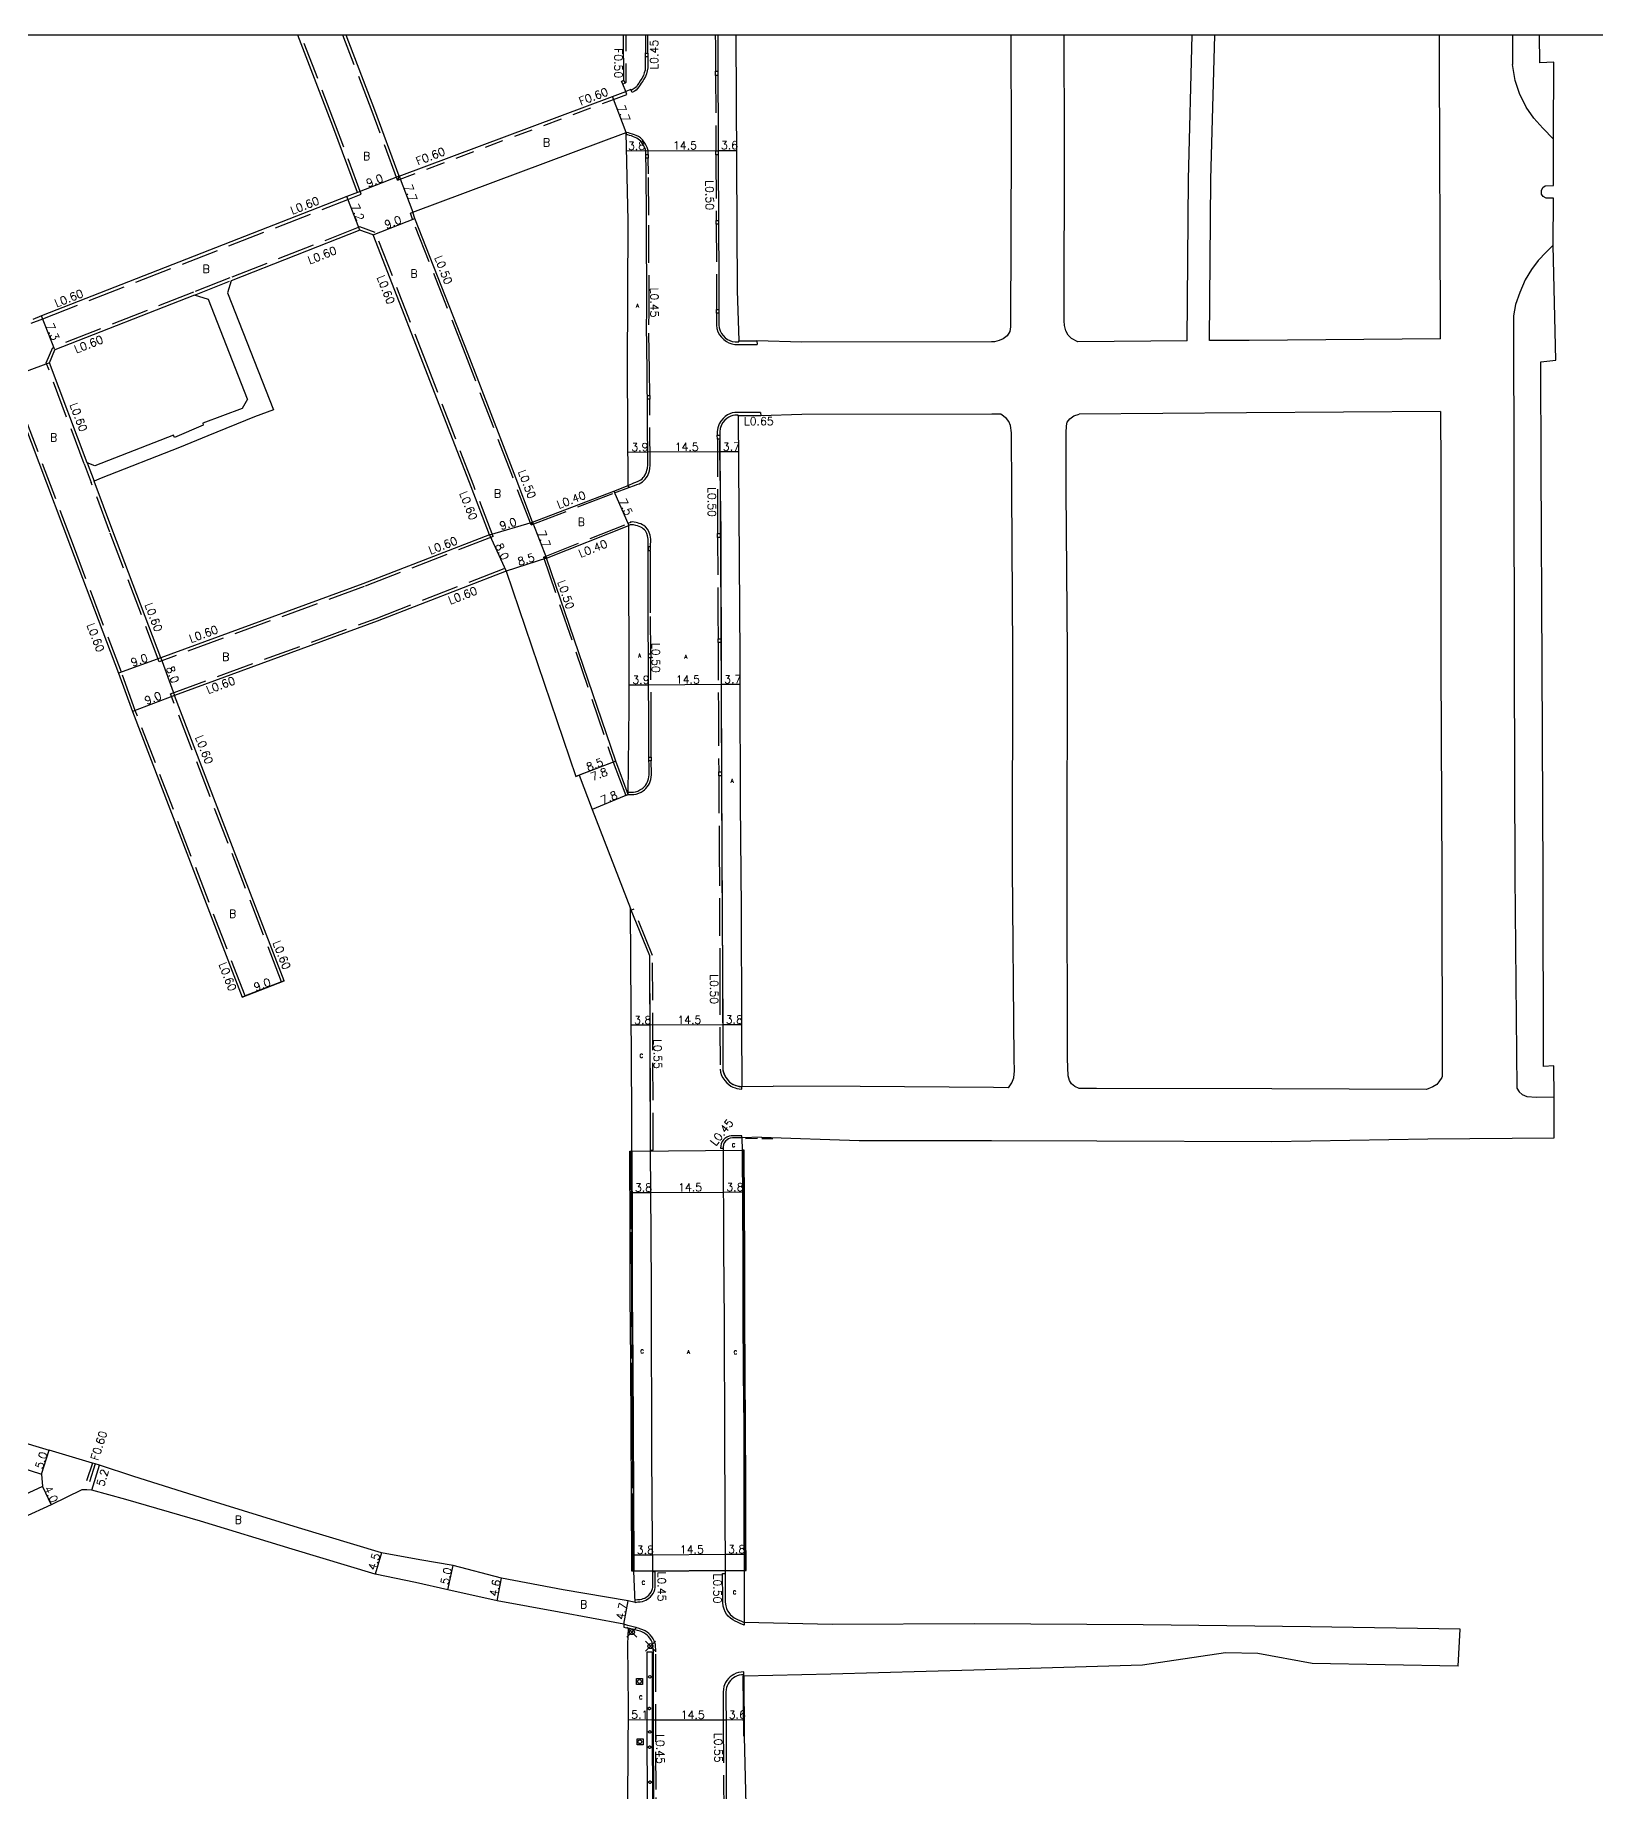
# Model space of a CAD drawing. Header units: metres. Extents: x -800 to 0, y -111000 to -110400.
# Drawn here: x -594.4 to -282.3, y -110751.3 to -110400 of the extents above; entities that cross this region are included whole.
import ezdxf

# ---------------------------------------------------------------- set-up
doc = ezdxf.new("R2010")
doc.units = ezdxf.units.M
doc.header["$LTSCALE"] = 2.5
doc.header["$PDMODE"] = 35
doc.header["$PDSIZE"] = 1
doc.linetypes.add('22320', pattern=[2.5, 1.5, -1])
doc.linetypes.add('22330', pattern=[4, 3, -1])
for name, color, linetype in [('2101000', 7, 'Continuous'), ('2101001', 8, 'Continuous'), ('2102000', 4, 'Continuous'), ('2203000', 1, 'Continuous'), ('2213000', 3, 'Continuous'), ('2227000', 1, 'Continuous'), ('2227100', 7, 'Continuous'), ('2232000', 120, '22320'), ('2233000', 120, '22330'), ('2235000', 4, 'Continuous'), ('2236000', 3, 'Continuous'), ('2236100', 7, 'Continuous'), ('2238000', 3, 'Continuous'), ('2239000', 3, 'Continuous'), ('6131000', 11, 'Continuous'), ('6132000', 60, '61320'), ('6165200', 100, 'Continuous'), ('9107000', 139, 'Continuous'), ('9201100', 215, 'Continuous'), ('9201500', 222, 'Continuous'), ('9202100', 82, 'Continuous'), ('9202200', 82, 'Continuous'), ('9203500', 155, 'Continuous'), ('999', 7, 'Continuous')]:
    doc.layers.add(name, color=color, linetype=linetype)
doc.layers.add('9301100', color=1, linetype='Continuous', lineweight=30)
doc.styles.add('Dm_Anotation', font='txt.shx', dxfattribs={"bigfont": 'pscdm.shx'})
doc.linetypes.add('61320', pattern='A,0,[3,dmdr.shx,S=0.25,R=0,X=0,Y=0],1.5,[3,dmdr.shx,S=0.25,R=0,X=0,Y=0]', length=1.5)

# ---------------------------------------------------------------- blocks, each defined once
blk = doc.blocks.new('223900')
blk.add_lwpolyline([(-0.22, -0.37), (-0.44, -0.3), (-0.47, -0.27), (-0.48, -0.24), (-0.44, 0.01), (-0.48, 0.23), (-0.47, 0.27), (-0.45, 0.29), (-0.21, 0.38), (-0.04, 0.53), (0, 0.54), (0.03, 0.53), (0.22, 0.37), (0.44, 0.3), (0.47, 0.27), (0.48, 0.24), (0.44, -0.01), (0.48, -0.23), (0.47, -0.27), (0.45, -0.29), (0.21, -0.38), (0.04, -0.53), (0, -0.54), (-0.03, -0.53)], close=True)
blk = doc.blocks.new('223800')
at = {"color": 0}
blk.add_circle((0, 0), 0.75, dxfattribs=at)

msp = doc.modelspace()

# ---------------------------------------------------------------- linework, layer by layer
at = {"layer": '2101000'}
for points in [[(-529.99, -110431.46), (-534.89, -110418.21), (-541.9, -110400)], [(-521.6, -110428.2), (-526.47, -110415.03), (-532.26, -110400)], [(-476.31, -110411.29), (-476.91, -110409.81), (-477.18, -110409.27), (-476.73, -110409.04), (-476.75, -110400)], [(-454.31, -110400), (-454.03, -110451.03), (-453.69, -110461.16), (-450.07, -110461.16)], [(-521.6, -110428.2), (-478.95, -110412.28), (-476.31, -110411.29)], [(-518.92, -110435.42), (-476.22, -110419.48)], [(-475.84, -110490.06), (-475.99, -110466.77), (-475.85, -110437.12), (-476.22, -110419.48)], [(-529.99, -110431.46), (-532.12, -110432.29), (-593.14, -110456.15), (-594.89, -110456.83)], [(-494.94, -110497.37), (-498.66, -110487.65), (-507.86, -110463.81), (-518.47, -110436.65), (-518.92, -110435.42)], [(-529.5, -110439), (-555.25, -110449.11)], [(-503.58, -110499.89), (-507.26, -110490.35), (-516.27, -110467.01), (-526.86, -110439.92), (-529.5, -110439)], [(-562.53, -110451.97), (-590.47, -110462.94)], [(-584.05, -110485.53), (-591.59, -110465.51), (-590.47, -110462.94)], [(-600.87, -110466.42), (-600.01, -110468.68), (-587.35, -110502.28), (-577.75, -110527.6), (-574.96, -110535.27), (-563.76, -110564.43), (-553, -110592.35)], [(-449.31, -110476.15), (-453.82, -110476.14), (-453.51, -110524.32), (-453.49, -110529.86), (-453.42, -110553.58), (-453.22, -110574.58), (-453.14, -110597.89), (-453.08, -110610.22), (-446.82, -110610.19)], [(-569.29, -110524.52), (-578.91, -110499.16), (-582.66, -110489.22)], [(-494.94, -110497.37), (-478.7, -110491.16), (-475.84, -110490.06)], [(-503.58, -110499.89), (-528.88, -110509.69), (-569.29, -110524.52)], [(-492.16, -110504.56), (-475.7, -110498.04)], [(-475.83, -110551.83), (-475.66, -110534.26), (-475.7, -110498.04)], [(-475.83, -110551.83), (-478.33, -110545.21), (-492.16, -110504.56)], [(-500.25, -110507.16), (-526.05, -110517.18), (-566.56, -110532.04)], [(-500.25, -110507.16), (-486.27, -110548.24), (-485.62, -110548), (-483.03, -110554.84), (-475.34, -110574.62)], [(-544.6, -110589.11), (-555.28, -110561.41), (-566.56, -110532.04)], [(-475.12, -110615.37), (-475.34, -110574.62)], [(-474.4, -110713.38), (-474.7, -110707.15), (-474.78, -110691.11), (-474.84, -110679.19), (-474.88, -110665.1), (-475.01, -110652.08), (-475.06, -110639.02), (-475.11, -110623.14), (-475.12, -110615.37)], [(-449.19, -110620.37), (-453.13, -110620.5), (-453.05, -110622.97), (-453.04, -110623.32), (-452.98, -110633.52), (-452.92, -110644.64), (-452.88, -110655.92), (-452.85, -110667.46), (-452.73, -110678.14), (-452.67, -110689.69), (-452.68, -110698.99), (-452.66, -110706.86), (-452.66, -110707.02), (-452.61, -110717.43)], [(-631.85, -110676.54), (-631.34, -110676.22), (-630.94, -110676.76), (-624.76, -110673.42), (-623.22, -110673.32), (-621.34, -110673.41), (-617.68, -110674.75), (-606.85, -110678.25), (-598.52, -110680.89), (-591.65, -110682.97)], [(-474.4, -110713.38), (-475.85, -110713.11), (-488.85, -110710.88), (-501.15, -110708.55), (-510.81, -110705.99), (-517.5, -110704.87), (-525.16, -110703.45), (-541.73, -110698.47), (-560.08, -110692.82), (-574.68, -110688.24), (-581.54, -110685.97), (-582.42, -110685.71), (-582.99, -110685.53), (-591.65, -110682.97)], [(-599.97, -110685.57), (-593.13, -110687.74)], [(-583.08, -110690.94), (-584.1, -110690.9), (-584.72, -110690.87), (-585.08, -110690.85), (-591.25, -110693.85), (-602.36, -110698.92), (-618.43, -110706.62), (-625.66, -110710.2), (-642.35, -110718.78), (-658, -110726.41), (-665.21, -110730.17), (-672.93, -110734.14)], [(-593.13, -110687.74), (-592.97, -110690.24), (-603.98, -110695.26), (-620.36, -110702.89)], [(-476.73, -110717.73), (-489.62, -110715.32), (-502.05, -110713.06), (-511.91, -110710.87), (-518.34, -110709.44), (-526.44, -110707.77), (-543.06, -110702.77), (-561.36, -110697.13), (-576.31, -110692.83), (-583.08, -110690.94)], [(-476.73, -110717.73), (-476.71, -110718.34), (-475.86, -110718.53), (-475.96, -110721.72), (-475.85, -110734.29), (-475.94, -110752.76), (-475.75, -110782.06), (-476.12, -110794.66), (-475.93, -110912.05)], [(-309.43, -110718.72), (-339.37, -110718.28), (-372.85, -110717.89), (-406.56, -110717.68), (-435.06, -110717.78), (-452.61, -110717.43)], [(-309.81, -110726.14), (-339.03, -110725.58), (-349.91, -110723.59), (-356.39, -110723.46), (-372.98, -110725.97), (-406.71, -110726.94), (-435.3, -110727.71), (-452.69, -110728.14)], [(-452.69, -110728.14), (-452.6, -110740.21), (-452.25, -110756.61), (-452.28, -110777.56), (-452.35, -110790.19), (-452.22, -110828.7), (-451.92, -110880.55), (-451.63, -110914.25), (-451.32, -110914.23), (-451.29, -110915.98), (-448.71, -110917.33), (-448.52, -110935.2), (-451.46, -110936.59), (-451.45, -110938.24), (-451.42, -110947.69), (-451.24, -110962.54), (-451.15, -110978.46), (-451.02, -110993.15), (-451.19, -110994.41), (-451.13, -110996.41), (-451.32, -110996.4), (-451.45, -110999.11), (-451.44, -111000)]]:
    msp.add_lwpolyline(points, dxfattribs=at)
at = {"layer": '2101001'}
for points in [[(-544.6, -110589.11), (-545.16, -110589.33), (-552.44, -110592.13), (-553, -110592.35)], [(-309.81, -110726.14), (-309.43, -110718.72)]]:
    msp.add_lwpolyline(points, dxfattribs=at)
at = {"layer": '2102000'}
for points in [[(-399.32, -110400), (-399.26, -110421.59), (-399.35, -110458.33), (-399.48, -110459.23), (-400.03, -110460.16), (-400.8, -110460.71), (-401.65, -110461.09), (-402.55, -110461.31)], [(-364.06, -110461.13), (-385.89, -110461.3), (-387.14, -110460.67), (-387.86, -110459.99), (-388.29, -110459.14), (-388.58, -110458.08), (-388.66, -110457.15), (-388.57, -110421.07), (-388.63, -110400)], [(-364.06, -110461.13), (-363.79, -110428.78), (-363, -110400)], [(-359.56, -110461.09), (-359.29, -110428.84), (-358.5, -110400)], [(-313.37, -110460.76), (-313.38, -110457.6), (-313.58, -110405.9), (-313.59, -110400)], [(-290.76, -110420.82), (-290.76, -110420.37), (-290.71, -110405.4), (-293.53, -110405.55), (-293.54, -110400)], [(-290.78, -110430.08), (-290.76, -110420.82)], [(-290.79, -110432.59), (-292.22, -110432.57), (-292.85, -110432.27), (-293.15, -110431.79), (-293.15, -110431.1), (-292.9, -110430.47), (-292.45, -110430.11), (-290.78, -110430.08)], [(-290.81, -110442.02), (-290.79, -110432.59)], [(-449.19, -110620.37), (-429.64, -110621.01), (-403.19, -110621.01), (-382.08, -110621.07), (-347.07, -110621.24), (-315.88, -110620.72), (-290.64, -110620.49), (-290.66, -110612.3), (-290.68, -110606.12), (-292.75, -110606.22), (-292.86, -110568.18), (-293.06, -110526.26), (-293.22, -110486.52), (-293.32, -110465.3), (-290.29, -110464.99), (-290.81, -110442.07), (-290.81, -110442.02)], [(-555.25, -110449.11), (-555.96, -110451.55), (-546.79, -110474.9), (-550.55, -110476.35), (-559.9, -110480.1), (-565.56, -110482.46), (-581.26, -110488.61), (-582.66, -110489.22)], [(-551.95, -110472.78), (-559.76, -110452.89), (-562.53, -110451.97)], [(-402.55, -110461.31), (-403.14, -110461.31), (-441.12, -110461.39), (-450.07, -110461.16)], [(-313.37, -110460.76), (-351.62, -110461.03), (-359.56, -110461.09)], [(-551.95, -110472.78), (-553.04, -110474.68), (-560.92, -110477.56), (-560.81, -110477.99), (-566.57, -110480.43), (-566.78, -110479.96), (-582.48, -110486.11), (-584.05, -110485.53)], [(-401.3, -110475.81), (-403.12, -110475.81), (-441.13, -110475.89), (-449.31, -110476.15)], [(-399.77, -110610.48), (-399.07, -110609.49), (-398.73, -110608.51), (-398.56, -110607.11), (-398.63, -110604.71), (-398.95, -110566.59), (-398.92, -110523.42), (-399.13, -110491.1), (-399.14, -110479.52), (-399.36, -110478.07), (-399.69, -110477.26), (-400.16, -110476.67), (-401.3, -110475.81)], [(-313.35, -110475.26), (-313.33, -110486.63), (-313.27, -110526.11), (-313.13, -110568.17), (-313.03, -110608.26), (-313.08, -110608.42), (-313.68, -110609.31), (-314.1, -110609.81), (-314.91, -110610.32), (-316.15, -110610.85), (-347.07, -110610.69), (-382.17, -110610.63), (-385.63, -110610.6), (-386.49, -110610.26), (-387.17, -110609.7), (-387.59, -110609.02), (-387.84, -110608.09), (-387.96, -110604.69), (-388.02, -110566.57), (-387.99, -110523.36), (-388.2, -110491.02), (-388.21, -110479.52), (-388.17, -110478.14), (-388, -110477.4), (-387.48, -110476.72), (-386.72, -110476.12), (-385.66, -110475.8)], [(-313.35, -110475.26), (-352.15, -110475.54), (-385.66, -110475.8)], [(-399.77, -110610.48), (-402.79, -110610.45), (-429.44, -110610.25), (-446.82, -110610.19)]]:
    msp.add_lwpolyline(points, dxfattribs=at)
at = {"layer": '2203000'}
for points in [[(-475.09, -110707.16), (-475.18, -110691.09), (-475.22, -110679.19), (-475.29, -110665.11), (-475.42, -110652.08), (-475.43, -110639.01), (-475.52, -110623.14), (-475.11, -110623.14), (-475.06, -110639.02), (-475.01, -110652.08), (-474.88, -110665.1), (-474.84, -110679.19), (-474.78, -110691.11), (-474.7, -110707.15)], [(-453.05, -110622.97), (-453.04, -110623.32), (-452.98, -110633.52), (-452.92, -110644.64), (-452.88, -110655.92), (-452.85, -110667.46), (-452.73, -110678.14), (-452.67, -110689.69), (-452.68, -110698.99), (-452.66, -110706.86), (-452.66, -110707.02), (-452.61, -110707.02), (-452.26, -110707.02), (-452.26, -110706.86), (-452.28, -110698.99), (-452.28, -110689.68), (-452.34, -110678.13), (-452.45, -110667.46), (-452.48, -110655.91), (-452.53, -110644.64), (-452.59, -110633.52), (-452.65, -110623.32), (-452.66, -110622.96)]]:
    msp.add_lwpolyline(points, close=True, dxfattribs=at)
at = {"layer": '2213000'}
for points in [[(-472.37, -110400), (-472.37, -110400.41), (-472.4, -110406.53), (-472.46, -110407.01), (-472.6, -110407.52), (-472.79, -110408.06), (-473.11, -110408.68), (-473.42, -110409.16), (-473.69, -110409.6), (-473.94, -110409.97), (-474.19, -110410.33), (-474.41, -110410.55), (-474.6, -110410.69), (-474.8, -110410.83), (-475.21, -110411.06), (-475.28, -110410.9), (-476.31, -110411.29)], [(-457.92, -110400), (-457.91, -110401.89), (-457.81, -110425.14), (-457.69, -110449.08), (-457.71, -110457.99), (-457.61, -110458.55), (-457.42, -110459.13), (-457.15, -110459.64), (-456.81, -110460.08), (-456.4, -110460.5), (-455.94, -110460.85), (-455.49, -110461.09), (-455.01, -110461.26), (-454.43, -110461.35), (-453.7, -110461.36), (-453.69, -110461.16)], [(-298.98, -110400), (-298.97, -110405.89)], [(-290.76, -110420.82), (-292.93, -110418.6), (-294.73, -110416.58), (-296.2, -110414.38), (-297.54, -110411.65), (-298.44, -110409.07), (-298.97, -110405.89)], [(-475.84, -110490.06), (-474.71, -110489.55), (-474.3, -110489.38), (-473.85, -110489.21), (-473.55, -110489.08), (-473.27, -110488.9), (-473.06, -110488.72), (-472.84, -110488.46), (-472.64, -110488.23), (-472.44, -110487.92), (-472.17, -110487.35), (-472.07, -110487.01), (-471.99, -110486.58), (-471.93, -110485.94), (-472.02, -110467.12), (-472.14, -110457.95), (-472.08, -110455.52), (-472.16, -110435.98), (-472.24, -110427.72), (-472.31, -110423.13), (-472.46, -110422.65), (-472.69, -110422.14), (-472.86, -110421.84), (-473.16, -110421.4), (-473.32, -110421.23), (-473.54, -110421), (-473.83, -110420.79), (-474.12, -110420.61), (-474.44, -110420.44), (-474.77, -110420.31), (-475.16, -110420.15), (-475.54, -110420.05), (-475.88, -110419.96), (-476.21, -110419.94)], [(-290.81, -110442.02), (-292.22, -110443.42), (-293.81, -110445.06), (-295.14, -110446.89), (-296.41, -110448.9), (-297.53, -110451.45), (-298.35, -110453.85), (-298.77, -110456.16), (-298.77, -110457.59), (-298.72, -110486.62), (-298.66, -110526.1), (-298.52, -110568.16), (-298.12, -110610.57), (-297.65, -110611.29), (-297.03, -110611.8), (-296.07, -110612.22), (-294.18, -110612.35), (-290.66, -110612.3)], [(-453.82, -110476.14), (-453.82, -110475.96), (-454.47, -110475.97), (-454.9, -110476.03), (-455.31, -110476.17), (-455.69, -110476.36), (-456.12, -110476.66), (-456.5, -110477), (-456.87, -110477.47), (-457.18, -110477.94), (-457.4, -110478.65), (-457.51, -110479.31), (-457.46, -110494.98), (-457.33, -110515.61), (-457.25, -110534.61), (-457.1, -110562.57), (-456.96, -110588.39), (-456.92, -110606.71), (-456.82, -110607.22), (-456.64, -110607.85), (-456.44, -110608.23), (-456.1, -110608.73), (-455.73, -110609.15), (-455.4, -110609.43), (-455.03, -110609.69), (-454.65, -110609.88), (-454.3, -110610.02), (-453.97, -110610.1), (-453.54, -110610.19), (-453.08, -110610.22)], [(-457.49, -110479.08), (-457.55, -110482.99), (-457.32, -110499.25), (-457.23, -110529.35), (-457.08, -110566.32), (-456.93, -110597.92), (-456.89, -110607.02), (-456.62, -110607.73), (-456.24, -110608.53), (-455.56, -110609.34), (-454.84, -110609.85), (-453.61, -110610.2), (-453.08, -110610.2)], [(-475.82, -110551.38), (-474.77, -110551.37), (-474.36, -110551.3), (-473.89, -110551.16), (-473.47, -110550.94), (-473.11, -110550.73), (-472.89, -110550.55), (-472.62, -110550.29), (-472.39, -110550.03), (-472.19, -110549.74), (-472.02, -110549.46), (-471.9, -110549.1), (-471.78, -110548.69), (-471.69, -110548.32), (-471.66, -110547.91), (-471.66, -110547.71), (-471.69, -110543.15), (-471.69, -110538.92), (-471.83, -110515.52), (-471.82, -110510.67), (-471.86, -110500.79), (-471.89, -110500.46), (-471.95, -110500.12), (-472.13, -110499.63), (-472.36, -110499.14), (-472.54, -110498.91), (-472.8, -110498.7), (-473.05, -110498.52), (-473.33, -110498.37), (-473.61, -110498.24), (-473.94, -110498.12), (-474.31, -110498.03), (-474.75, -110497.94), (-475.09, -110497.91), (-475.4, -110497.93), (-475.7, -110498.04)], [(-474.43, -110712.87), (-473.94, -110712.83), (-473.5, -110712.78), (-473.08, -110712.72), (-472.81, -110712.64), (-472.49, -110712.52), (-472.22, -110712.37), (-472, -110712.2), (-471.69, -110711.94), (-471.47, -110711.67), (-471.25, -110711.36), (-471.08, -110711.01), (-470.97, -110710.69), (-470.92, -110710.38), (-470.88, -110709.98), (-470.89, -110707.27), (-471, -110693.72), (-471.07, -110682.73), (-471.08, -110673.61), (-471.14, -110663.12), (-471.19, -110650.88), (-471.24, -110639.91), (-471.35, -110622.98), (-471.53, -110584.08), (-475.34, -110574.62)], [(-453.13, -110620.5), (-454.97, -110620.48), (-455.42, -110620.57), (-455.75, -110620.72), (-456.06, -110620.89), (-456.35, -110621.17), (-456.62, -110621.5), (-456.76, -110621.85), (-456.82, -110622.27), (-456.85, -110622.56), (-456.74, -110642.53), (-456.65, -110657.32), (-456.55, -110681.31), (-456.44, -110707.61), (-456.42, -110713.32), (-456.31, -110714.05), (-456.15, -110714.59), (-455.95, -110715.05), (-455.72, -110715.44), (-455.44, -110715.78), (-455.06, -110716.15), (-454.62, -110716.46), (-454.2, -110716.67), (-453.8, -110716.89), (-453.33, -110717.11), (-452.61, -110717.43)], [(-470.69, -110759.9), (-470.72, -110750.79), (-470.78, -110741.25), (-470.79, -110723.28), (-470.87, -110722.26), (-470.96, -110721.75), (-471.05, -110721.37), (-471.26, -110720.92), (-471.47, -110720.54), (-471.75, -110720.2), (-472.01, -110719.96), (-472.29, -110719.74), (-472.67, -110719.51), (-473.07, -110719.31), (-473.44, -110719.16), (-473.94, -110719), (-474.41, -110718.87), (-475.86, -110718.53)], [(-452.69, -110728.14), (-452.69, -110727.87), (-453.19, -110727.87), (-453.65, -110727.96), (-454, -110728.09), (-454.42, -110728.27), (-454.75, -110728.45), (-455.1, -110728.72), (-455.36, -110728.99), (-455.62, -110729.32), (-455.85, -110729.67), (-456.03, -110730.06), (-456.16, -110730.39), (-456.24, -110730.81), (-456.28, -110731.36), (-456.29, -110732.11), (-456.25, -110737.95), (-456.21, -110748.19), (-456.16, -110758.6)]]:
    msp.add_lwpolyline(points, dxfattribs=at)
at = {"layer": '2227000'}
for points in [[(-472.14, -110457.95), (-472.08, -110455.52)], [(-471.39, -110613.99), (-471.53, -110584.08)], [(-470.88, -110709.98), (-470.89, -110707.27), (-471, -110693.72), (-471.07, -110682.73), (-471.08, -110673.61), (-471.14, -110663.12), (-471.19, -110650.88), (-471.24, -110639.91), (-471.35, -110622.98), (-471.36, -110619.56)], [(-456.82, -110622.27), (-456.85, -110622.56), (-456.74, -110642.53), (-456.65, -110657.32), (-456.55, -110681.31), (-456.44, -110707.61), (-456.42, -110713.32)], [(-470.78, -110738.8), (-470.79, -110723.28), (-470.84, -110722.65)], [(-456.28, -110731.36), (-456.29, -110732.11), (-456.25, -110737.95), (-456.21, -110748.19), (-456.16, -110758.6), (-456.13, -110769.97), (-455.92, -110784.91), (-455.9, -110785.65)]]:
    msp.add_lwpolyline(points, dxfattribs=at)
at = {"layer": '2227100'}
for p in [(-475.07, -110719.34, 4.1), (-471.39, -110722.14, 4.08)]:
    msp.add_point(p, dxfattribs=at)
at = {"layer": '2232000'}
for points in [[(-476.42, -110409.56), (-476.21, -110409.43), (-476.22, -110400)], [(-521.95, -110428.97), (-478.74, -110412.84), (-476.1, -110411.85), (-476.31, -110411.29)], [(-521.6, -110428.2), (-521.95, -110428.97)], [(-582.99, -110685.53), (-584.72, -110690.87)], [(-582.42, -110685.71), (-584.1, -110690.9)]]:
    msp.add_lwpolyline(points, dxfattribs=at)
at = {"layer": '2233000'}
for points in [[(-529.22, -110431.8), (-534.33, -110418), (-541.26, -110400)], [(-521.95, -110428.97), (-527.03, -110415.24), (-532.9, -110400)], [(-471.92, -110403.6), (-471.91, -110400.41), (-471.91, -110400)], [(-458.4, -110400), (-458.39, -110401.89), (-458.37, -110407.23)], [(-471.92, -110404.34), (-471.93, -110406.56), (-472.01, -110407.15), (-472.18, -110407.75), (-472.37, -110408.24), (-472.7, -110408.8), (-472.93, -110409.23), (-473.21, -110409.63), (-473.42, -110409.97), (-473.68, -110410.31), (-473.98, -110410.69), (-474.22, -110410.98), (-474.56, -110411.23), (-475.03, -110411.49), (-475.21, -110411.06)], [(-458.36, -110408.07), (-458.3, -110423.15)], [(-471.85, -110423.85), (-471.86, -110423.06), (-472.03, -110422.5), (-472.28, -110421.93), (-472.47, -110421.6), (-472.8, -110421.12), (-472.99, -110420.91), (-473.38, -110420.55), (-473.79, -110420.28), (-474.26, -110420.06), (-474.54, -110419.95), (-474.95, -110419.8), (-475.42, -110419.65), (-475.79, -110419.55), (-476.22, -110419.48), (-476.21, -110419.94)], [(-458.29, -110423.95), (-458.29, -110425.14), (-458.23, -110437.08)], [(-471.52, -110472.04), (-471.56, -110467.11), (-471.69, -110457.95), (-471.63, -110455.53), (-471.7, -110435.98), (-471.79, -110427.72), (-471.84, -110424.61)], [(-595.24, -110457.61), (-592.92, -110456.71), (-531.9, -110432.85), (-529.22, -110431.8)], [(-495.26, -110497.92), (-499.12, -110487.83), (-508.32, -110463.99), (-518.94, -110436.82), (-519.39, -110435.6), (-518.92, -110435.42)], [(-458.22, -110437.8), (-458.17, -110449.08), (-458.18, -110454.85)], [(-529.51, -110438.36), (-555.47, -110448.55)], [(-502.8, -110500.23), (-506.7, -110490.14), (-515.71, -110466.79), (-526.4, -110439.45), (-529.51, -110438.36)], [(-555.47, -110448.55), (-562.75, -110451.41)], [(-562.75, -110451.41), (-590.92, -110462.48)], [(-562.53, -110451.97), (-555.25, -110449.11)], [(-458.18, -110455.6), (-458.19, -110458.02), (-458.11, -110458.65), (-457.88, -110459.33), (-457.57, -110459.91), (-457.19, -110460.4), (-456.72, -110460.88), (-456.19, -110461.27), (-455.69, -110461.54), (-455.13, -110461.74), (-454.47, -110461.85), (-453.71, -110461.87), (-450.04, -110461.86)], [(-552.44, -110592.13), (-563.2, -110564.21), (-574.4, -110535.06), (-577.19, -110527.39), (-586.79, -110502.07), (-599.45, -110468.47), (-600.31, -110466.2), (-602.98, -110459.2)], [(-584.61, -110485.74), (-592.23, -110465.5), (-590.92, -110462.48)], [(-450.07, -110461.16), (-450.04, -110461.86)], [(-475.84, -110490.06), (-475.69, -110490.44), (-474.54, -110490.03), (-474.11, -110489.86), (-473.66, -110489.69), (-473.31, -110489.53), (-472.96, -110489.31), (-472.69, -110489.08), (-472.45, -110488.79), (-472.23, -110488.54), (-471.99, -110488.16), (-471.7, -110487.53), (-471.57, -110487.13), (-471.48, -110486.65), (-471.42, -110485.97), (-471.51, -110472.79)], [(-449.34, -110475.48), (-453.83, -110475.47), (-454.5, -110475.48), (-455.01, -110475.55), (-455.5, -110475.71), (-455.94, -110475.94), (-456.43, -110476.27), (-456.86, -110476.66), (-457.27, -110477.18), (-457.63, -110477.73), (-457.88, -110478.54), (-458, -110479.27), (-458, -110479.99)], [(-449.34, -110475.48), (-449.31, -110476.15)], [(-457.99, -110480.81), (-457.97, -110495.01), (-457.95, -110499.65)], [(-584.61, -110485.74), (-583.22, -110489.43)], [(-584.05, -110485.53), (-582.66, -110489.22)], [(-569.64, -110525.29), (-579.48, -110499.37), (-583.22, -110489.43)], [(-495.26, -110497.92), (-478.56, -110491.54), (-475.69, -110490.44), (-475.84, -110490.06)], [(-494.94, -110497.37), (-495.26, -110497.92)], [(-492.76, -110504.36), (-475.85, -110497.66), (-475.71, -110497.62)], [(-471.37, -110502.33), (-471.33, -110500.77), (-471.35, -110500.39), (-471.44, -110499.98), (-471.63, -110499.43), (-471.9, -110498.86), (-472.39, -110498.31), (-472.68, -110498.08), (-472.98, -110497.89), (-473.3, -110497.75), (-473.62, -110497.64), (-473.94, -110497.53), (-474.26, -110497.45), (-474.6, -110497.37), (-474.89, -110497.35), (-475.17, -110497.36), (-475.44, -110497.42), (-475.41, -110497.51), (-475.71, -110497.62)], [(-502.8, -110500.23), (-528.66, -110510.26), (-569.64, -110525.29)], [(-457.94, -110500.44), (-457.87, -110515.62), (-457.85, -110520.7)], [(-492.76, -110504.36), (-478.8, -110545.38), (-476.29, -110552.02), (-475.83, -110551.83)], [(-492.76, -110504.36), (-492.16, -110504.56)], [(-471.3, -110523.73), (-471.34, -110515.52), (-471.34, -110510.67), (-471.37, -110503.07)], [(-567.34, -110531.69), (-526.26, -110516.62), (-500.47, -110506.6), (-500.25, -110507.16)], [(-457.84, -110521.45), (-457.79, -110534.62), (-457.72, -110547.31)], [(-471.2, -110544.36), (-471.21, -110543.15), (-471.21, -110538.91), (-471.29, -110524.52)], [(-545.16, -110589.33), (-555.84, -110561.62), (-567.34, -110531.69)], [(-475.83, -110551.83), (-474.71, -110551.85), (-474.25, -110551.77), (-473.7, -110551.61), (-473.24, -110551.37), (-472.84, -110551.13), (-472.57, -110550.91), (-472.27, -110550.63), (-472.01, -110550.33), (-471.78, -110550.01), (-471.58, -110549.66), (-471.43, -110549.25), (-471.31, -110548.82), (-471.21, -110548.39), (-471.18, -110547.93), (-471.18, -110547.72), (-471.2, -110545.14)], [(-457.71, -110548.08), (-457.64, -110562.58), (-457.49, -110588.39), (-457.46, -110606.76), (-457.34, -110607.35), (-457.14, -110608.05), (-456.9, -110608.5), (-456.53, -110609.05), (-456.11, -110609.53), (-455.73, -110609.85), (-455.31, -110610.15), (-454.87, -110610.37), (-454.46, -110610.53), (-454.09, -110610.63), (-453.61, -110610.72), (-453.12, -110610.75), (-453.08, -110610.75), (-453.08, -110610.22)], [(-471.35, -110622.98), (-470.81, -110622.97), (-470.96, -110584.07), (-474.7, -110574.8), (-475.19, -110575)], [(-544.6, -110589.11), (-545.16, -110589.33)], [(-553, -110592.35), (-552.44, -110592.13)], [(-453.13, -110620.5), (-453.13, -110620.07), (-454.8, -110620.07), (-455.22, -110620.08), (-455.64, -110620.16), (-456.09, -110620.35), (-456.47, -110620.61), (-456.76, -110620.92), (-457.02, -110621.26), (-457.23, -110621.67), (-457.33, -110622.1), (-457.36, -110622.53), (-456.85, -110622.56)], [(-474.4, -110713.38), (-473.91, -110713.31), (-473.45, -110713.25), (-472.98, -110713.19), (-472.65, -110713.09), (-472.28, -110712.95), (-471.96, -110712.76), (-471.7, -110712.57), (-471.36, -110712.28), (-471.09, -110711.96), (-470.84, -110711.6), (-470.64, -110711.19), (-470.51, -110710.8), (-470.45, -110710.44), (-470.41, -110710), (-470.42, -110707.26), (-470.89, -110707.27)], [(-452.61, -110717.43), (-452.61, -110717.95), (-453.41, -110717.59), (-453.96, -110717.36), (-454.41, -110717.13), (-454.88, -110716.9), (-455.39, -110716.54), (-455.81, -110716.13), (-456.14, -110715.74), (-456.41, -110715.29), (-456.63, -110714.77), (-456.82, -110714.15), (-456.9, -110713.42), (-456.93, -110712.78), (-456.95, -110707.61), (-456.44, -110707.61)], [(-470.2, -110777.45), (-470.19, -110765.81), (-470.21, -110759.9), (-470.25, -110750.79), (-470.31, -110741.25), (-470.32, -110723.27), (-470.36, -110721.8), (-470.66, -110721.09), (-470.84, -110720.7), (-471.08, -110720.27), (-471.41, -110719.87), (-471.7, -110719.6), (-472.02, -110719.35), (-472.45, -110719.09), (-472.88, -110718.88), (-473.28, -110718.72), (-473.8, -110718.55), (-474.32, -110718.4), (-475.89, -110718.01), (-476.73, -110717.73)], [(-452.69, -110727.87), (-452.71, -110727.3), (-453.25, -110727.32), (-453.79, -110727.42), (-454.21, -110727.57), (-454.67, -110727.78), (-455.05, -110727.99), (-455.46, -110728.3), (-455.78, -110728.63), (-456.07, -110729), (-456.34, -110729.4), (-456.54, -110729.85), (-456.69, -110730.23), (-456.79, -110730.73), (-456.83, -110731.33), (-456.84, -110732.11), (-456.8, -110737.95), (-456.76, -110748.19), (-456.71, -110758.61), (-456.69, -110769.97), (-456.58, -110777.43)]]:
    msp.add_lwpolyline(points, dxfattribs=at)
at = {"layer": '2235000'}
for points in [[(-472.39, -110403.6), (-471.92, -110403.6), (-471.92, -110404.34), (-472.39, -110404.34)], [(-477.18, -110409.27), (-476.91, -110409.81), (-476.42, -110409.56), (-476.7, -110409.03)], [(-457.89, -110408.07), (-458.36, -110408.07), (-458.37, -110407.23), (-457.89, -110407.23)], [(-472.3, -110423.86), (-471.85, -110423.85), (-471.84, -110424.61), (-472.29, -110424.62)], [(-457.82, -110423.95), (-458.29, -110423.95), (-458.3, -110423.15), (-457.82, -110423.15)], [(-457.75, -110437.79), (-458.22, -110437.8), (-458.23, -110437.08), (-457.75, -110437.08)], [(-457.71, -110455.6), (-458.18, -110455.6), (-458.18, -110454.85), (-457.7, -110454.85)], [(-471.99, -110472.05), (-471.52, -110472.04), (-471.51, -110472.79), (-471.99, -110472.8)], [(-457.5, -110480.81), (-457.99, -110480.81), (-458, -110479.99), (-457.5, -110479.99)], [(-457.42, -110500.44), (-457.94, -110500.44), (-457.95, -110499.65), (-457.43, -110499.65)], [(-471.85, -110503.08), (-471.37, -110503.07), (-471.37, -110502.33), (-471.86, -110502.33)], [(-457.31, -110521.44), (-457.84, -110521.45), (-457.85, -110520.7), (-457.31, -110520.7)], [(-471.78, -110523.74), (-471.3, -110523.73), (-471.29, -110524.52), (-471.78, -110524.52)], [(-471.69, -110544.37), (-471.2, -110544.36), (-471.2, -110545.14), (-471.68, -110545.14)], [(-457.18, -110548.08), (-457.71, -110548.08), (-457.72, -110547.31), (-457.18, -110547.3)]]:
    msp.add_lwpolyline(points, close=True, dxfattribs=at)
at = {"layer": '2236000'}
for points in [[(-474.15, -110728.62), (-472.95, -110728.62), (-472.95, -110729.81), (-474.15, -110729.81)], [(-474.01, -110740.68), (-472.81, -110740.68), (-472.81, -110741.86), (-474.01, -110741.86)]]:
    msp.add_lwpolyline(points, close=True, dxfattribs=at)
at = {"layer": '2236100'}
msp.add_lwpolyline([(-472.7, -110825.47), (-472.1, -110791.19), (-471.94, -110783.01), (-471.93, -110765.83), (-471.95, -110759.92), (-471.99, -110750.81), (-472.05, -110741.27), (-472.06, -110723.3), (-471.02, -110723.28), (-471, -110741.25), (-470.94, -110750.79), (-470.91, -110759.91), (-470.88, -110765.81), (-470.9, -110782.99), (-471.05, -110791.17), (-471.66, -110825.49)], close=True, dxfattribs=at)
at = {"layer": '6131000'}
for points in [[(-475.31, -110623.18), (-475.22, -110638.79)], [(-452.47, -110707.02), (-452.52, -110696.53), (-452.52, -110686.34), (-452.6, -110673.56), (-452.64, -110661.41), (-452.71, -110648.34), (-452.79, -110640.37), (-452.86, -110631.42), (-452.9, -110622.97)], [(-475.22, -110639.39), (-475.16, -110652.08), (-475.08, -110664.65)], [(-475.08, -110665.52), (-475.06, -110679.23), (-474.97, -110690.57)], [(-474.96, -110691.6), (-474.92, -110707.05)]]:
    msp.add_lwpolyline(points, dxfattribs=at)
at = {"layer": '6132000'}
for points in [[(-452.34, -110620.6), (-449.94, -110620.59)], [(-449.11, -110620.6), (-446.91, -110620.62)]]:
    msp.add_lwpolyline(points, dxfattribs=at)
at = {"layer": '6165200'}
msp.add_lwpolyline([(-452.68, -110740.16), (-452.83, -110728.08)], dxfattribs=at)
at = {"layer": '9107000'}
for points in [[(-472.37, -110400), (-472.37, -110400.41), (-472.4, -110406.53), (-472.46, -110407.01), (-472.6, -110407.52), (-472.79, -110408.06), (-473.11, -110408.68), (-473.42, -110409.16), (-473.69, -110409.6), (-473.94, -110409.97), (-474.19, -110410.33), (-474.41, -110410.55), (-474.6, -110410.69), (-474.8, -110410.83), (-475.21, -110411.06), (-475.28, -110410.9), (-476.31, -110411.29)], [(-457.92, -110400), (-457.91, -110401.89), (-457.81, -110425.14), (-457.69, -110449.08), (-457.71, -110457.99), (-457.61, -110458.55), (-457.42, -110459.13), (-457.15, -110459.64), (-456.81, -110460.08), (-456.4, -110460.5), (-455.94, -110460.85), (-455.49, -110461.09), (-455.01, -110461.26), (-454.43, -110461.35), (-453.7, -110461.36), (-453.69, -110461.16)], [(-475.84, -110490.06), (-474.71, -110489.55), (-474.3, -110489.38), (-473.85, -110489.21), (-473.55, -110489.08), (-473.27, -110488.9), (-473.06, -110488.72), (-472.84, -110488.46), (-472.64, -110488.23), (-472.44, -110487.92), (-472.17, -110487.35), (-472.07, -110487.01), (-471.99, -110486.58), (-471.93, -110485.94), (-472.02, -110467.12), (-472.14, -110457.95), (-472.08, -110455.52), (-472.16, -110435.98), (-472.24, -110427.72), (-472.31, -110423.13), (-472.46, -110422.65), (-472.69, -110422.14), (-472.86, -110421.84), (-473.16, -110421.4), (-473.32, -110421.23), (-473.54, -110421), (-473.83, -110420.79), (-474.12, -110420.61), (-474.44, -110420.44), (-474.77, -110420.31), (-475.16, -110420.15), (-475.54, -110420.05), (-475.88, -110419.96), (-476.21, -110419.94)], [(-453.82, -110476.14), (-453.82, -110475.96), (-454.47, -110475.97), (-454.9, -110476.03), (-455.31, -110476.17), (-455.69, -110476.36), (-456.12, -110476.66), (-456.5, -110477), (-456.87, -110477.47), (-457.18, -110477.94), (-457.4, -110478.65), (-457.51, -110479.31), (-457.46, -110494.98), (-457.33, -110515.61), (-457.25, -110534.61), (-457.1, -110562.57), (-456.96, -110588.39), (-456.92, -110606.71), (-456.82, -110607.22), (-456.64, -110607.85), (-456.44, -110608.23), (-456.1, -110608.73), (-455.73, -110609.15), (-455.4, -110609.43), (-455.03, -110609.69), (-454.65, -110609.88), (-454.3, -110610.02), (-453.97, -110610.1), (-453.54, -110610.19), (-453.08, -110610.22)], [(-475.82, -110551.38), (-474.77, -110551.37), (-474.36, -110551.3), (-473.89, -110551.16), (-473.47, -110550.94), (-473.11, -110550.73), (-472.89, -110550.55), (-472.62, -110550.29), (-472.39, -110550.03), (-472.19, -110549.74), (-472.02, -110549.46), (-471.9, -110549.1), (-471.78, -110548.69), (-471.69, -110548.32), (-471.66, -110547.91), (-471.66, -110547.71), (-471.69, -110543.15), (-471.69, -110538.92), (-471.83, -110515.52), (-471.82, -110510.67), (-471.86, -110500.79), (-471.89, -110500.46), (-471.95, -110500.12), (-472.13, -110499.63), (-472.36, -110499.14), (-472.54, -110498.91), (-472.8, -110498.7), (-473.05, -110498.52), (-473.33, -110498.37), (-473.61, -110498.24), (-473.94, -110498.12), (-474.31, -110498.03), (-474.75, -110497.94), (-475.09, -110497.91), (-475.4, -110497.93), (-475.7, -110498.04)], [(-474.43, -110712.87), (-473.94, -110712.83), (-473.5, -110712.78), (-473.08, -110712.72), (-472.81, -110712.64), (-472.49, -110712.52), (-472.22, -110712.37), (-472, -110712.2), (-471.69, -110711.94), (-471.47, -110711.67), (-471.25, -110711.36), (-471.08, -110711.01), (-470.97, -110710.69), (-470.92, -110710.38), (-470.88, -110709.98), (-470.89, -110707.27), (-471, -110693.72), (-471.07, -110682.73), (-471.08, -110673.61), (-471.14, -110663.12), (-471.19, -110650.88), (-471.24, -110639.91), (-471.35, -110622.98), (-471.53, -110584.08), (-475.34, -110574.62)], [(-453.13, -110620.5), (-454.97, -110620.48), (-455.42, -110620.57), (-455.75, -110620.72), (-456.06, -110620.89), (-456.35, -110621.17), (-456.62, -110621.5), (-456.76, -110621.85), (-456.82, -110622.27), (-456.85, -110622.56), (-456.74, -110642.53), (-456.65, -110657.32), (-456.55, -110681.31), (-456.44, -110707.61), (-456.42, -110713.32), (-456.31, -110714.05), (-456.15, -110714.59), (-455.95, -110715.05), (-455.72, -110715.44), (-455.44, -110715.78), (-455.06, -110716.15), (-454.62, -110716.46), (-454.2, -110716.67), (-453.8, -110716.89), (-453.33, -110717.11), (-452.61, -110717.43)], [(-470.69, -110759.9), (-470.72, -110750.79), (-470.78, -110741.25), (-470.79, -110723.28), (-470.87, -110722.26), (-470.96, -110721.75), (-471.05, -110721.37), (-471.26, -110720.92), (-471.47, -110720.54), (-471.75, -110720.2), (-472.01, -110719.96), (-472.29, -110719.74), (-472.67, -110719.51), (-473.07, -110719.31), (-473.44, -110719.16), (-473.94, -110719), (-474.41, -110718.87), (-475.86, -110718.53)], [(-452.69, -110728.14), (-452.69, -110727.87), (-453.19, -110727.87), (-453.65, -110727.96), (-454, -110728.09), (-454.42, -110728.27), (-454.75, -110728.45), (-455.1, -110728.72), (-455.36, -110728.99), (-455.62, -110729.32), (-455.85, -110729.67), (-456.03, -110730.06), (-456.16, -110730.39), (-456.24, -110730.81), (-456.28, -110731.36), (-456.29, -110732.11), (-456.25, -110737.95), (-456.21, -110748.19), (-456.16, -110758.6)]]:
    msp.add_lwpolyline(points, dxfattribs=at)
at = {"layer": '9201100'}
for points in [[(-476.22, -110419.48), (-478.95, -110412.28)], [(-472.31, -110423.13), (-476.14, -110423.21)], [(-472.31, -110423.13), (-457.82, -110423.07)], [(-457.82, -110423.07), (-454.18, -110423.05)], [(-521.6, -110428.2), (-529.99, -110431.46)], [(-521.6, -110428.2), (-518.92, -110435.42)], [(-529.5, -110439), (-532.12, -110432.29)], [(-526.86, -110439.92), (-518.47, -110436.65)], [(-590.47, -110462.94), (-593.14, -110456.15)], [(-591.59, -110465.51), (-600.01, -110468.68)], [(-471.94, -110483.42), (-475.88, -110483.45)], [(-457.49, -110483.35), (-471.94, -110483.42)], [(-453.77, -110483.34), (-457.49, -110483.35)], [(-478.7, -110491.16), (-475.7, -110498.04)], [(-503.58, -110499.89), (-494.94, -110497.37)], [(-494.94, -110497.37), (-492.16, -110504.56)], [(-503.58, -110499.89), (-500.25, -110507.16)], [(-492.16, -110504.56), (-500.25, -110507.16)], [(-569.29, -110524.52), (-577.75, -110527.6)], [(-569.29, -110524.52), (-566.56, -110532.04)], [(-566.56, -110532.04), (-574.96, -110535.27)], [(-471.75, -110529.96), (-475.66, -110529.96)], [(-457.23, -110529.87), (-471.75, -110529.96)], [(-453.49, -110529.86), (-457.23, -110529.87)], [(-478.33, -110545.21), (-486.27, -110548.24)], [(-478.33, -110545.21), (-485.62, -110548)], [(-475.83, -110551.83), (-483.03, -110554.84)], [(-553, -110592.35), (-544.6, -110589.11)], [(-471.46, -110597.98), (-475.22, -110598)], [(-456.93, -110597.92), (-471.46, -110597.98)], [(-453.14, -110597.89), (-456.93, -110597.91)], [(-471.29, -110631.5), (-475.09, -110631.51)], [(-456.8, -110631.4), (-471.29, -110631.5)], [(-452.99, -110631.38), (-456.8, -110631.4)], [(-593.13, -110687.74), (-591.65, -110682.97)], [(-583.08, -110690.94), (-581.54, -110685.97)], [(-592.97, -110690.24), (-591.25, -110693.85)], [(-525.16, -110703.45), (-526.44, -110707.77)], [(-470.92, -110703.93), (-474.72, -110703.95)], [(-456.45, -110703.81), (-470.92, -110703.93)], [(-452.66, -110703.8), (-456.45, -110703.81)], [(-511.91, -110710.87), (-510.81, -110705.99)], [(-502.05, -110713.06), (-501.15, -110708.55)], [(-476.73, -110717.73), (-475.85, -110713.11)], [(-470.78, -110736.92), (-475.87, -110736.89)], [(-456.25, -110736.91), (-470.78, -110736.92)], [(-452.63, -110736.88), (-456.25, -110736.91)]]:
    msp.add_lwpolyline(points, dxfattribs=at)
at = {"layer": '9202200'}
for points in [[(-475.11, -110623.14), (-453.05, -110622.97)], [(-474.7, -110707.15), (-452.66, -110707.02)]]:
    msp.add_lwpolyline(points, dxfattribs=at)
at = {"layer": '9301100'}
msp.add_lwpolyline([(-453.05, -110622.97), (-453.04, -110623.32), (-452.98, -110633.52), (-452.92, -110644.64), (-452.88, -110655.92), (-452.85, -110667.46), (-452.73, -110678.14), (-452.67, -110689.69), (-452.68, -110698.99), (-452.66, -110706.86), (-452.66, -110707.02), (-474.7, -110707.15), (-474.78, -110691.11), (-474.84, -110679.19), (-474.88, -110665.1), (-475.01, -110652.08), (-475.06, -110639.02), (-475.11, -110623.14)], close=True, dxfattribs=at)
at = {"layer": '999'}
msp.add_lwpolyline([(-800, -111000), (0, -111000), (0, -110400), (-800, -110400)], close=True, dxfattribs=at)

# ---------------------------------------------------------------- block references
at = {"layer": '2238000', "xscale": 0.5, "yscale": 0.5, "zscale": 0.5}
for p in [(-473.56, -110729.21, 3.18), (-473.48, -110741.26, 2.8)]:
    msp.add_blockref('223800', p, dxfattribs=at)
at = {"layer": '2239000', "xscale": 0.5, "yscale": 0.5, "zscale": 0.5}
for p in [(-471.5, -110728.27, 3.12), (-471.61, -110734.62, 3.01), (-471.5, -110739.3, 2.73), (-471.54, -110742.33, 2.85), (-471.46, -110749.33, 2.32)]:
    msp.add_blockref('223900', p, dxfattribs=at)

# ---------------------------------------------------------------- texts
at = {"layer": '9201500', "style": 'Dm_Anotation'}
for s, rotation, p in [('7.7', 290.7978, (-478.06, -110414.35)), ('3.8', 1.1926, (-475.86, -110422.96)), ('14.5', 0.2518, (-466.87, -110422.86)), ('3.6', 0.3123, (-457.28, -110422.82)), ('9.0', 21.2189, (-527.84, -110430.46)), ('7.7', 290.3085, (-520.63, -110430.25)), ('7.2', 291.3558, (-531.3, -110434.12)), ('9.0', 21.3438, (-524.19, -110438.77)), ('7.3', 291.4388, (-592.3, -110458.02)), ('3.9', 0.3831, (-475.19, -110483.19)), ('14.5', 0.2664, (-466.52, -110483.14)), ('3.7', 0.1841, (-456.9, -110483.1)), ('7.5', 293.5754, (-477.75, -110493.09)), ('9.0', 16.2129, (-501.28, -110498.96)), ('7.7', 291.1169, (-494.03, -110499.44)), ('8.0', 294.5627, (-502.49, -110502.03)), ('8.5', 17.8537, (-497.64, -110506.12)), ('9.0', 19.9905, (-574.94, -110526.31)), ('8.0', 289.946, (-568.27, -110526.54)), ('3.9', 0.0719, (-474.98, -110529.71)), ('14.5', 0.324, (-466.29, -110529.67)), ('3.7', 0.1792, (-456.63, -110529.62)), ('9.0', 21.0276, (-572.18, -110533.93)), ('8.5', 20.9105, (-483.83, -110547.21)), ('7.8', 20.9105, (-482.96, -110549.14)), ('7.8', 22.6588, (-480.94, -110553.86)), ('9.0', 21.0814, (-550.33, -110591.21)), ('3.8', 0.3053, (-474.63, -110597.75)), ('14.5', 0.2635, (-466, -110597.71)), ('3.8', 0.2624, (-456.32, -110597.66)), ('3.8', 0.1984, (-474.48, -110631.26)), ('14.5', 0.3651, (-465.85, -110631.21)), ('3.8', 0.3123, (-456.18, -110631.15)), ('5.0', 72.7427, (-592.96, -110686.85)), ('5.2', 72.763, (-580.69, -110690.32)), ('4.0', 295.3348, (-592.7, -110690.56)), ('4.5', 73.5252, (-526.35, -110707.11)), ('3.8', 0.2862, (-474.11, -110703.7)), ('14.5', 0.4703, (-465.49, -110703.64)), ('3.8', 0.2418, (-455.85, -110703.56)), ('5.0', 77.3144, (-511.81, -110709.97)), ('4.6', 78.6792, (-502.01, -110712.35)), ('4.7', 79.2801, (-476.68, -110716.98)), ('5.1', 359.7472, (-475.23, -110736.63)), ('14.5', 0.037, (-465.32, -110736.66)), ('3.6', 0.4216, (-455.72, -110736.65))]:
    msp.add_text(s, height=1.6, rotation=rotation, dxfattribs=at).set_placement(p)
at = {"layer": '9202100', "style": 'Dm_Anotation'}
for s, height, p in [('B', 1.6, (-528.86, -110424.98)), ('B', 1.6, (-492.88, -110422.26)), ('B', 1.6, (-560.94, -110447.56)), ('B', 1.6, (-519.37, -110448.48)), ('A', 0.75, (-474.24, -110454.46, 1.6)), ('B', 1.6, (-591.46, -110481.25)), ('B', 1.6, (-502.69, -110492.46)), ('B', 1.6, (-485.91, -110498.14)), ('B', 1.6, (-557.03, -110525.11)), ('A', 0.75, (-473.82, -110524.43, 1.55)), ('A', 0.75, (-464.61, -110524.67, 1.55)), ('A', 0.75, (-455.34, -110549.48, 1.62)), ('B', 1.6, (-555.67, -110576.49)), ('C', 0.75, (-473.54, -110604.47, 2.92)), ('C', 0.75, (-455.09, -110622.35, 3.67)), ('C', 0.75, (-473.37, -110663.58, 5.08)), ('A', 0.75, (-464.06, -110663.7, 5.08)), ('C', 0.75, (-454.72, -110663.77, 5.1)), ('B', 1.6, (-554.51, -110697.65)), ('C', 0.75, (-473.11, -110709.83, 4.1)), ('C', 0.75, (-454.89, -110711.77, 3.94)), ('B', 1.6, (-485.46, -110714.58)), ('C', 0.75, (-473.65, -110732.77, 2.97))]:
    msp.add_text(s, height=height, dxfattribs=at).set_placement(p)
at = {"layer": '9203500', "style": 'Dm_Anotation'}
for s, rotation, p in [('F0.50', 270.1603, (-478.59, -110402.58)), ('L0.45', 89.7694, (-469.86, -110406.91)), ('F0.60', 20.4761, (-485.31, -110414.07)), ('F0.60', 20.798, (-517.9, -110426.03)), ('L0.50', 270.2905, (-460.35, -110429.02)), ('L0.60', 21.3515, (-543, -110435.89)), ('L0.60', 21.4389, (-539.52, -110445.84)), ('L0.50', 291.3426, (-514.59, -110444.45)), ('L0.60', 291.3426, (-526.11, -110448.42)), ('L0.60', 21.3515, (-590.18, -110454.44)), ('L0.45', 270.2266, (-471.4, -110450.49)), ('L0.60', 21.4389, (-586.2, -110463.66)), ('L0.60', 290.6376, (-587.54, -110473.88)), ('L0.65', 359.8987, (-452.69, -110477.99)), ('L0.50', 291.117, (-497.87, -110487.29)), ('L0.50', 270.1841, (-459.89, -110490.38)), ('L0.60', 291.1198, (-509.6, -110491.59)), ('L0.40', 20.9364, (-489.71, -110494.74)), ('L0.60', 21.2237, (-515.37, -110503.86)), ('L0.40', 21.6107, (-485.36, -110504.5)), ('L0.60', 21.2249, (-511.41, -110513.87)), ('L0.50', 288.7868, (-490.01, -110509.31)), ('L0.60', 290.7723, (-572.54, -110513.89)), ('L0.60', 290.7715, (-584.14, -110517.95)), ('L0.60', 20.146, (-563.29, -110521.53)), ('L0.50', 270.324, (-471.12, -110521.54)), ('L0.60', 20.1451, (-559.85, -110531.76)), ('L0.60', 291.0192, (-562.44, -110540.38)), ('L0.60', 291.0757, (-546.93, -110581.45)), ('L0.60', 291.0774, (-557.76, -110585.77)), ('L0.50', 270.2624, (-459.45, -110587.78)), ('L0.55', 270.2635, (-470.74, -110600.74)), ('L0.45', 51.9049, (-458.34, -110622.25)), ('F0.60', 72.0313, (-581.86, -110685.15)), ('L0.45', 270.2242, (-469.93, -110707.23)), ('L0.50', 270.1962, (-458.79, -110707.63)), ('L0.45', 270.356, (-470.22, -110739.72)), ('L0.55', 270.2317, (-458.61, -110739.47))]:
    msp.add_text(s, height=1.6, rotation=rotation, dxfattribs=at).set_placement(p)

doc.saveas('drawing.dxf')
